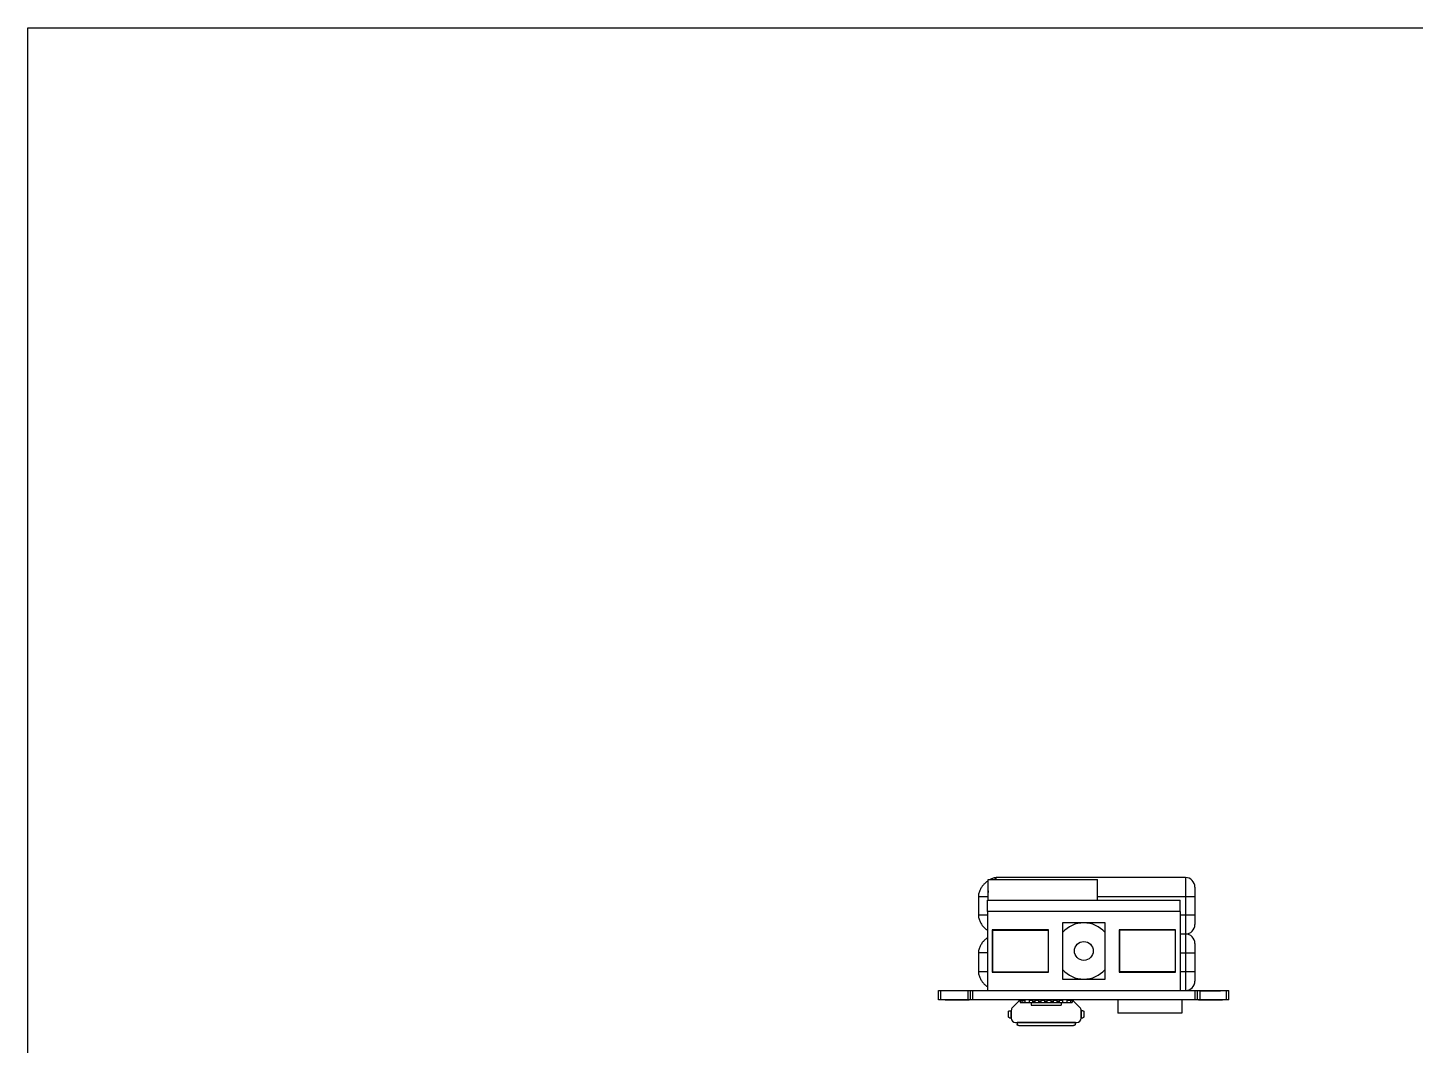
# Model space of a CAD drawing. Header units: millimetres. Extents: x 0 to 297, y 0 to 210.
# Drawn here: x 0 to 147.4, y 101.8 to 210 of the extents above; entities that cross this region are included whole.
import ezdxf

# ---------------------------------------------------------------- set-up
doc = ezdxf.new("R2010")
doc.units = ezdxf.units.MM
doc.header["$LTSCALE"] = 16.335
doc.layers.get('0').update_dxf_attribs({"linetype": 'CONTINUOUS'})
doc.layers.add('06___PRT_ALL_SURFS', color=7, linetype='CONTINUOUS')

msp = doc.modelspace()

# ---------------------------------------------------------------- linework, layer by layer
at = {"color": 7, "linetype": 'Continuous'}
for p, q in [((0, 0), (0, 210)), ((0, 210), (297, 210)), ((102.06, 117.27), (102.06, 119.47)), ((123.01, 119.67), (103.01, 119.67)), ((113.66, 117.27), (113.66, 119.47)), ((123.01, 119.67), (123.01, 107.67)), ((124.01, 118.67), (124.01, 114.67)), ((101.01, 117.67), (101.01, 115.67)), ((101.01, 117.67), (102.06, 117.67)), ((101.98, 116.07), (101.98, 117.27)), ((102.01, 117.67), (102.01, 117.27)), ((113.66, 117.67), (124.01, 117.67)), ((122.44, 116.07), (122.44, 117.27)), ((101.96, 115.67), (101.01, 115.67)), ((101.96, 116.07), (101.96, 107.67)), ((122.46, 116.07), (101.96, 116.07)), ((122.46, 116.07), (122.46, 107.67)), ((124.01, 115.67), (122.46, 115.67)), ((102.46, 114.12), (102.46, 109.62)), ((108.46, 114.12), (102.46, 114.12)), ((108.46, 109.62), (108.46, 114.12)), ((109.96, 114.87), (109.96, 108.87)), ((114.46, 114.87), (109.96, 114.87)), ((114.46, 108.87), (114.46, 114.87)), ((115.96, 114.12), (115.96, 109.62)), ((121.96, 114.12), (115.96, 114.12)), ((121.96, 109.62), (121.96, 114.12)), ((123.01, 113.67), (122.46, 113.67)), ((124.01, 112.67), (124.01, 108.67)), ((101.01, 111.67), (101.01, 109.67)), ((101.96, 111.67), (101.01, 111.67)), ((122.46, 111.67), (124.01, 111.67)), ((101.96, 109.67), (101.01, 109.67)), ((102.46, 109.62), (108.46, 109.62)), ((115.96, 109.62), (121.96, 109.62)), ((124.01, 109.67), (122.46, 109.67)), ((96.78, 106.67), (96.78, 107.67)), ((96.78, 107.67), (127.63, 107.67)), ((97.03, 106.67), (97.03, 107.67)), ((97.68, 107.65), (97.68, 107.67)), ((99.83, 107.65), (97.68, 107.65)), ((99.83, 107.65), (99.83, 107.67)), ((99.88, 107.67), (99.88, 106.69)), ((100.13, 107.67), (100.13, 106.67)), ((100.38, 107.67), (100.38, 106.67)), ((109.96, 108.87), (114.46, 108.87)), ((124.03, 106.67), (124.03, 107.67)), ((124.28, 106.67), (124.28, 107.67)), ((124.53, 107.67), (124.53, 106.69)), ((124.58, 107.65), (124.58, 107.67)), ((124.58, 107.65), (126.73, 107.65)), ((126.73, 107.65), (126.73, 107.67)), ((127.38, 106.67), (127.38, 107.67)), ((127.63, 106.67), (127.63, 107.67)), ((97.46, 106.67), (96.78, 106.67)), ((97.46, 106.69), (97.46, 106.67)), ((97.46, 106.69), (100.01, 106.69)), ((126.91, 106.67), (97.5, 106.67)), ((100.01, 106.69), (100.01, 106.67)), ((105.27, 106.49), (104.63, 105.86)), ((105.45, 106.6), (105.45, 106.38)), ((105.45, 106.38), (110.97, 106.38)), ((105.57, 106.64), (105.57, 106.62)), ((105.59, 106.62), (105.98, 106.62)), ((105.61, 106.67), (105.61, 106.63)), ((105.61, 106.63), (105.98, 106.63)), ((105.62, 106.62), (105.62, 106.38)), ((105.98, 106.38), (105.98, 106.67)), ((106.43, 106.38), (106.43, 106.67)), ((106.43, 106.63), (106.78, 106.63)), ((106.78, 106.62), (106.43, 106.62)), ((106.62, 106.38), (106.62, 106.12)), ((106.78, 106.38), (106.78, 106.67)), ((106.78, 106.52), (107.03, 106.52)), ((107.03, 106.38), (107.03, 106.67)), ((107.03, 106.63), (107.43, 106.63)), ((107.43, 106.62), (107.03, 106.62)), ((107.43, 106.38), (107.43, 106.67)), ((107.43, 106.52), (107.68, 106.52)), ((107.68, 106.38), (107.68, 106.67)), ((107.68, 106.63), (108.08, 106.63)), ((108.08, 106.62), (107.68, 106.62)), ((108.08, 106.38), (108.08, 106.67)), ((108.08, 106.52), (108.33, 106.52)), ((108.33, 106.38), (108.33, 106.67)), ((108.33, 106.63), (108.73, 106.63)), ((108.73, 106.62), (108.33, 106.62)), ((108.73, 106.38), (108.73, 106.67)), ((108.73, 106.52), (108.98, 106.52)), ((108.98, 106.38), (108.98, 106.67)), ((108.98, 106.63), (109.38, 106.63)), ((109.38, 106.62), (108.98, 106.62)), ((109.38, 106.38), (109.38, 106.67)), ((109.38, 106.52), (109.63, 106.52)), ((109.63, 106.38), (109.63, 106.67)), ((109.63, 106.63), (109.98, 106.63)), ((109.98, 106.62), (109.63, 106.62)), ((109.8, 106.38), (109.8, 106.12)), ((109.98, 106.38), (109.98, 106.67)), ((110.43, 106.38), (110.43, 106.67)), ((110.43, 106.63), (110.81, 106.63)), ((110.83, 106.62), (110.43, 106.62)), ((110.8, 106.62), (110.8, 106.38)), ((110.81, 106.63), (110.81, 106.67)), ((110.84, 106.64), (110.84, 106.62)), ((110.97, 106.6), (110.97, 106.38)), ((111.78, 105.86), (111.14, 106.49)), ((115.81, 106.67), (115.81, 105.27)), ((122.61, 106.67), (122.61, 105.27)), ((124.4, 106.69), (124.4, 106.67)), ((124.4, 106.69), (126.95, 106.69)), ((126.95, 106.69), (126.95, 106.67)), ((127.63, 106.67), (126.95, 106.67)), ((104.19, 104.97), (104.19, 105.32)), ((104.3, 105.52), (104.49, 105.52)), ((104.3, 104.77), (104.5, 104.77)), ((104.49, 104.77), (104.49, 105.52)), ((104.5, 105.54), (104.5, 104.72)), ((106.62, 106.12), (109.8, 106.12)), ((111.92, 104.72), (111.92, 105.54)), ((112.11, 105.52), (111.92, 105.52)), ((111.93, 105.52), (111.93, 104.77)), ((111.93, 104.77), (112.11, 104.77)), ((112.23, 104.97), (112.23, 105.32)), ((122.61, 105.27), (115.81, 105.27)), ((104.95, 104.27), (111.47, 104.27)), ((105.11, 104.26), (105.11, 104.07)), ((111.31, 104.26), (105.11, 104.26)), ((105.31, 103.95), (111.11, 103.95)), ((111.31, 104.07), (111.31, 104.27))]:
    msp.add_line(p, q, dxfattribs=at)
msp.add_circle((112.21, 111.87), 1, dxfattribs=at)
for centre, radius, start, end in [((103.01, 118.44), 1.23, 89.9954, 93.2144), ((123.01, 118.67), 1, 0.0001, 90), ((112.21, 111.87), 2.99, 41.1919, 138.8081), ((123.01, 114.67), 1, 270, 359.9999), ((123.01, 112.67), 1, 0.0001, 90), ((112.21, 111.87), 2.99, 221.1919, 318.8081), ((123.01, 108.67), 1, 270, 359.9999), ((105.76, 106.92), 0.55, 207.4323, 222.182), ((105.59, 106.17), 0.45, 90, 134.6206), ((105.66, 106.82), 0.2, 228.616, 253.8748), ((110.76, 106.82), 0.2, 277.9138, 311.384), ((110.83, 106.17), 0.45, 45.3794, 90), ((110.66, 106.92), 0.55, 317.818, 332.959), ((104.95, 105.54), 0.45, 134.6206, 180), ((104.95, 104.72), 0.45, 180, 270), ((111.47, 104.72), 0.45, 270, 360), ((111.47, 105.54), 0.45, 0, 45.3794)]:
    msp.add_arc(centre, radius, start, end, dxfattribs=at)
for points, knots in [([(103.01, 119.67), (102.92, 119.67), (102.77, 119.66), (102.52, 119.59), (102.36, 119.52), (102.27, 119.47)], [0, 0, 0, 0, 0.265916, 0.531833, 1, 1, 1, 1]), ([(103.01, 119.67), (103, 119.67), (102.99, 119.67), (102.96, 119.66), (102.93, 119.64), (102.89, 119.61), (102.85, 119.58), (102.8, 119.54), (102.75, 119.5), (102.73, 119.47)], [0, 0, 0, 0, 0.056934, 0.137774, 0.243175, 0.368798, 0.509532, 0.662711, 1, 1, 1, 1]), ([(102.06, 119.35), (102.01, 119.32), (101.87, 119.22), (101.65, 119.03), (101.42, 118.76), (101.22, 118.46), (101.09, 118.17), (101.02, 117.91), (101.01, 117.76), (101.01, 117.67)], [0, 0, 0, 0, 0.083235, 0.266588, 0.449941, 0.633294, 0.816647, 0.908324, 1, 1, 1, 1]), ([(102.06, 118.25), (102.04, 118.16), (102.01, 117.97), (102.01, 117.77), (102.01, 117.67)], [0, 0, 0, 0, 0.489769, 1, 1, 1, 1]), ([(101.01, 115.67), (101.01, 115.59), (101.02, 115.44), (101.09, 115.18), (101.22, 114.89), (101.42, 114.58), (101.65, 114.32), (101.84, 114.15), (101.95, 114.07), (101.96, 114.07)], [0, 0, 0, 0, 0.097764, 0.195528, 0.391056, 0.586584, 0.782112, 0.97764, 1, 1, 1, 1]), ([(101.96, 113.28), (101.95, 113.27), (101.84, 113.19), (101.65, 113.03), (101.42, 112.76), (101.22, 112.46), (101.09, 112.17), (101.02, 111.91), (101.01, 111.76), (101.01, 111.67)], [0, 0, 0, 0, 0.022368, 0.217894, 0.413421, 0.608947, 0.804474, 0.902237, 1, 1, 1, 1]), ([(101.01, 109.67), (101.01, 109.59), (101.02, 109.44), (101.09, 109.18), (101.22, 108.89), (101.42, 108.58), (101.65, 108.32), (101.84, 108.15), (101.95, 108.07), (101.96, 108.07)], [0, 0, 0, 0, 0.097764, 0.195528, 0.391056, 0.586584, 0.782112, 0.97764, 1, 1, 1, 1]), ([(104.19, 105.32), (104.19, 105.35), (104.19, 105.4), (104.21, 105.45), (104.24, 105.49), (104.26, 105.51), (104.28, 105.52), (104.3, 105.52), (104.3, 105.52)], [0, 0, 0, 0, 0.306564, 0.583169, 0.704067, 0.812141, 0.909337, 1, 1, 1, 1]), ([(104.3, 104.77), (104.3, 104.77), (104.28, 104.78), (104.26, 104.79), (104.24, 104.81), (104.21, 104.84), (104.19, 104.9), (104.19, 104.95), (104.19, 104.97)], [0, 0, 0, 0, 0.090663, 0.187859, 0.295933, 0.416831, 0.693436, 1, 1, 1, 1]), ([(112.11, 105.52), (112.12, 105.52), (112.14, 105.52), (112.16, 105.51), (112.18, 105.49), (112.2, 105.45), (112.22, 105.4), (112.23, 105.35), (112.23, 105.32)], [0, 0, 0, 0, 0.090663, 0.187859, 0.295933, 0.416831, 0.693436, 1, 1, 1, 1]), ([(112.23, 104.97), (112.23, 104.95), (112.22, 104.9), (112.2, 104.84), (112.18, 104.81), (112.16, 104.79), (112.14, 104.78), (112.12, 104.77), (112.11, 104.77)], [0, 0, 0, 0, 0.306564, 0.583169, 0.704067, 0.812141, 0.909337, 1, 1, 1, 1]), ([(105.31, 103.95), (105.28, 103.95), (105.23, 103.95), (105.18, 103.98), (105.14, 104), (105.12, 104.02), (105.11, 104.04), (105.11, 104.06), (105.11, 104.07)], [0, 0, 0, 0, 0.302859, 0.577479, 0.69853, 0.807674, 0.906819, 1, 1, 1, 1]), ([(111.31, 104.07), (111.31, 104.06), (111.3, 104.04), (111.29, 104.02), (111.27, 104), (111.24, 103.98), (111.18, 103.95), (111.13, 103.95), (111.11, 103.95)], [0, 0, 0, 0, 0.093181, 0.192326, 0.30147, 0.422521, 0.697141, 1, 1, 1, 1])]:
    msp.add_open_spline(points, degree=3, knots=knots, dxfattribs=at)
at = {"layer": '06___PRT_ALL_SURFS', "color": 7, "linetype": 'Continuous'}
for p, q in [((102.06, 119.47), (113.66, 119.47)), ((101.98, 117.27), (122.44, 117.27)), ((102.51, 114.07), (102.51, 109.67)), ((102.51, 114.07), (108.41, 114.07)), ((108.41, 114.07), (108.41, 109.67)), ((116.01, 114.07), (116.01, 109.67)), ((121.91, 114.07), (116.01, 114.07)), ((121.91, 114.07), (121.91, 109.67)), ((102.51, 109.67), (108.41, 109.67)), ((121.91, 109.67), (116.01, 109.67))]:
    msp.add_line(p, q, dxfattribs=at)

doc.saveas('drawing.dxf')
